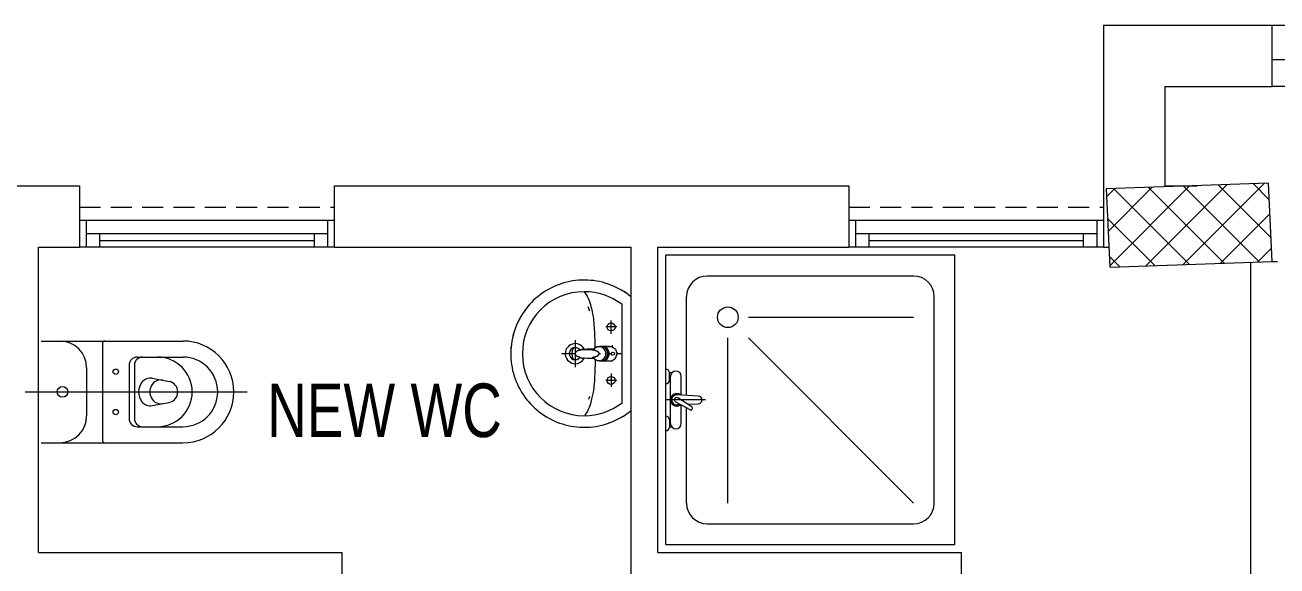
# Model space of a CAD drawing. Header units: inches. Extents: x -246178 to 57169, y -29325 to 19878.
# Drawn here: x 15568 to 20246, y 7383 to 9403 of the extents above; entities that cross this region are included whole.
import ezdxf

# ---------------------------------------------------------------- set-up
doc = ezdxf.new("R2010")
doc.units = ezdxf.units.IN
doc.header["$LTSCALE"] = 25
doc.header["$MEASUREMENT"] = 0
doc.linetypes.add('00-Ground Floor$0$HIDDEN2', pattern=[0.1875, 0.125, -0.0625])
doc.linetypes.add('DASHDOT', pattern=[25.4, 12.7, -6.35, 0, -6.35])
for name, color, linetype, lineweight in [('00-Ground Floor$0$72_EGR_BASE_TEXT', 252, 'Continuous', 5), ('00-Ground Floor$0$Aluminum', 251, 'Continuous', 5), ('00-Ground Floor$0$C-HYDR-CTCH', 251, 'Continuous', 5), ('00-Ground Floor$0$Hatch', 254, 'Continuous', 5), ('00-Ground Floor$0$LOADING', 253, 'Continuous', 5), ('00-Ground Floor$0$P-SANR-FIXT', 6, 'Continuous', 18), ('00-Ground Floor$0$P-SANR-FIXT-1', 6, 'Continuous', 13), ('00-Ground Floor$0$Proj', 251, 'Continuous', 5), ('00-Ground Floor$0$SANIT', 250, 'Continuous', 5), ('00-Ground Floor$0$Walls', 251, 'Continuous', 5), ('E-LITE-CLNG-CNDT', 6, 'DASHDOT', 35)]:
    doc.layers.add(name, color=color, linetype=linetype, lineweight=lineweight)
doc.styles.add('00-Ground Floor$0$X3G_ENTITY_2587F5', font='swisscl.ttf', dxfattribs={"height": 200})

# ---------------------------------------------------------------- blocks, each defined once
blk = doc.blocks.new('00-Ground Floor$0$SHOWER TRAY 80x80')
at = {"layer": '00-Ground Floor$0$SANIT'}
for p, q in [((0, 0), (0, 0.8)), ((0.8, 0.8), (0, 0.8)), ((0.8, 0), (0.8, 0.8)), ((0.1143, 0.7429), (0.6857, 0.7429)), ((0.0571, 0.4124), (0.0571, 0.6857)), ((0.7429, 0.1143), (0.7429, 0.6857)), ((0.2286, 0.6286), (0.6857, 0.6286)), ((0.1714, 0.1143), (0.1714, 0.5714)), ((0.2286, 0.5714), (0.6857, 0.1143)), ((0.01, 0.455), (0.01, 0.475)), ((0.0163, 0.475), (0.01, 0.475)), ((0.0125, 0.455), (0.01, 0.455)), ((0.0125, 0.335), (0.0125, 0.465)), ((0.0425, 0.4133), (0.0425, 0.465)), ((0.11, 0.4), (0, 0.4)), ((0.0667, 0.3728), (0.0271, 0.3939)), ((0.0895, 0.4105), (0.0316, 0.4139)), ((0.0407, 0.3866), (0.0316, 0.3861)), ((0.0715, 0.3808), (0.0334, 0.4058)), ((0.0425, 0.335), (0.0425, 0.3857)), ((0.0608, 0.3878), (0.0895, 0.3895)), ((0.0571, 0.1143), (0.0571, 0.3779)), ((0.01, 0.345), (0.01, 0.325)), ((0.0125, 0.345), (0.01, 0.345)), ((0.0163, 0.325), (0.01, 0.325)), ((0.1143, 0.0571), (0.6857, 0.0571)), ((0, 0), (0.8, 0))]:
    blk.add_line(p, q, dxfattribs=at)
blk.add_circle((0.1714, 0.6286), 0.0286, dxfattribs=at)
for centre, radius, start, end in [((0.1143, 0.6857), 0.0571, 90, 180), ((0.6857, 0.6857), 0.0571, 360, 90), ((0, 0.475), 0.01, 0, 90), ((0, 0.455), 0.01, 270, 0), ((0.0275, 0.465), 0.015, 0, 180), ((0.03, 0.4), 0.0175, 49.632, 309.2526), ((0.03, 0.4), 0.014, 83.2671, 276.7329), ((0.03, 0.4), 0.00676, 54.0423, 244.5873), ((0.0895, 0.4), 0.0105, 270, 90), ((0, 0.345), 0.01, 0, 90), ((0.0691, 0.3768), 0.00467, 239.3148, 59.3148), ((0, 0.325), 0.01, 270, 0), ((0.0275, 0.335), 0.015, 180, 0), ((0.1143, 0.1143), 0.0571, 180, 270), ((0.6857, 0.1143), 0.0571, 270, 360)]:
    blk.add_arc(centre, radius, start, end, dxfattribs=at)
blk = doc.blocks.new('00-Ground Floor$0$FP_138-161_A_00_GFL_-0_080_Einreichung_Grundrisse_100')
at = {"layer": '00-Ground Floor$0$P-SANR-FIXT'}
blk.add_line((-0.0044, -0.0019), (-0.0045, -0.0021), dxfattribs=at)
at = {"layer": '00-Ground Floor$0$P-SANR-FIXT', "flags": 128}
blk.add_lwpolyline([(-0.0057, -0.0037), (-0.0058, -0.0039), (-0.006, -0.004)], dxfattribs=at)
blk = doc.blocks.new('00-Ground Floor$0$FP_139-161_A_00_GFL_-0_080_Einreichung_Grundrisse_100')
at = {"layer": '00-Ground Floor$0$P-SANR-FIXT'}
blk.add_line((0.0045, -0.0022), (0.0044, -0.002), dxfattribs=at)
at = {"layer": '00-Ground Floor$0$P-SANR-FIXT', "flags": 128}
blk.add_lwpolyline([(0.006, -0.004), (0.0059, -0.0039), (0.0057, -0.0038)], dxfattribs=at)
blk = doc.blocks.new('00-Ground Floor$0$IS_Ceraplus_B8204_BIM_BG _1_ - B8204AA - CERAPLUS single lever basin mixer with pop-up waste-V137-161_A_00_GFL_-0_080_Einreichung_Grundrisse_100')
at = {"layer": '00-Ground Floor$0$P-SANR-FIXT-1'}
h = blk.add_hatch(dxfattribs=at)
h.set_pattern_fill('FP_26', color=256, style=0, pattern_type=2)
h.set_pattern_definition([(225, (0.009, 0), (0.010607, -0.010607), []), (315, (0.009, 0), (0.010607, 0.010607), [])])
h.paths.add_polyline_path([(0.0056, -0.002), (0.0058, -0.0024), (0.0058, -0.0021)])
h.paths.add_polyline_path([(0.007, -0.0039), (0.0088, -0.0045), (0.0084, -0.0043)])
at = {"layer": '00-Ground Floor$0$LOADING'}
for p, q in [((-0.028, 0), (-0.028, -0.0281)), ((-0.0274, -0.0337), (-0.0271, -0.0392)), ((-0.0262, -0.0282), (-0.0263, -0.0287)), ((0.0263, -0.0287), (0.0262, -0.0282)), ((0.0262, -0.0293), (0.0263, -0.0287)), ((0.0271, -0.0392), (0.0274, -0.0337)), ((0.028, -0.0281), (0.028, 0)), ((-0.0137, -0.0512), (-0.0129, -0.0517)), ((0.0124, -0.052), (0.0133, -0.0515)), ((0.014, -0.0647), (0.0133, -0.1077)), ((0.0185, -0.0618), (0.019, -0.0539)), ((0.019, -0.0539), (0.0188, -0.0561))]:
    blk.add_line(p, q, dxfattribs=at)
at = {"layer": '00-Ground Floor$0$LOADING', "flags": 128}
for points in [[(-0.0272, -0.0069), (-0.0266, 0.009), (-0.0165, 0.0236), (0, 0.0291)], [(0.0272, -0.0069), (0.0266, 0.009), (0.0165, 0.0236), (0, 0.0291)], [(-0.0271, -0.0393), (-0.027, -0.0403), (-0.0269, -0.0414), (-0.0267, -0.0424), (-0.0265, -0.0434), (-0.0262, -0.0444), (-0.0259, -0.0454), (-0.0255, -0.0464), (-0.0252, -0.0474), (-0.0247, -0.0484), (-0.0243, -0.0493), (-0.0238, -0.0502), (-0.0232, -0.0511), (-0.0226, -0.052), (-0.022, -0.0529), (-0.0214, -0.0537), (-0.0207, -0.0545), (-0.0199, -0.0553), (-0.0192, -0.0561), (-0.0184, -0.0568), (-0.0176, -0.0575), (-0.0173, -0.0577)], [(-0.0176, -0.0568), (-0.0224, -0.0513), (-0.0254, -0.0448), (-0.0264, -0.0376), (-0.0253, -0.0305), (-0.0222, -0.024), (-0.0172, -0.0186), (-0.0109, -0.0147), (-0.0037, -0.0127), (0.0037, -0.0127), (0.0109, -0.0147), (0.0172, -0.0186), (0.0222, -0.024), (0.0253, -0.0305), (0.0264, -0.0376), (0.0254, -0.0448), (0.0224, -0.0513), (0.0176, -0.0568)], [(0.0173, -0.0577), (0.0181, -0.057), (0.0189, -0.0563), (0.0197, -0.0556), (0.0204, -0.0548), (0.0211, -0.054), (0.0218, -0.0532), (0.0224, -0.0523), (0.023, -0.0514), (0.0236, -0.0505), (0.0241, -0.0496), (0.0246, -0.0487), (0.025, -0.0477), (0.0254, -0.0467), (0.0258, -0.0458), (0.0261, -0.0448), (0.0264, -0.0437), (0.0266, -0.0427), (0.0268, -0.0417), (0.027, -0.0407), (0.0271, -0.0396), (0.0271, -0.0393)], [(-0.019, -0.0539), (-0.0185, -0.0615), (-0.0185, -0.0618)], [(-0.0181, -0.0728), (-0.0177, -0.083), (-0.0172, -0.0938)], [(-0.0162, -0.0579), (-0.0156, -0.058), (-0.0151, -0.0581), (-0.0146, -0.0583), (-0.0142, -0.0586), (-0.0139, -0.0588), (-0.0138, -0.0591)], [(-0.0138, -0.0591), (-0.0139, -0.0612), (-0.014, -0.0633)], [(0.0138, -0.0591), (0.0139, -0.0588), (0.0142, -0.0586), (0.0146, -0.0583), (0.0151, -0.0581), (0.0156, -0.058), (0.0162, -0.0579)], [(0.014, -0.0633), (0.0139, -0.0612), (0.0138, -0.0591)], [(0.0171, -0.0578), (0.0174, -0.0575), (0.0176, -0.0568)], [(0.0172, -0.0938), (0.0177, -0.083), (0.0181, -0.0728)], [(0.0184, -0.0651), (0.0184, -0.0652), (0.0184, -0.0652), (0.0184, -0.0652), (0.0184, -0.0654), (0.0184, -0.0655)], [(-0.0129, -0.1142), (-0.0124, -0.1161), (-0.0118, -0.1179), (-0.0109, -0.1197), (-0.0098, -0.1214), (-0.0084, -0.123), (-0.0067, -0.1244), (-0.0047, -0.1255), (-0.0025, -0.1263), (0, -0.1266)], [(0, -0.1266), (0.0025, -0.1263), (0.0047, -0.1255), (0.0067, -0.1244), (0.0084, -0.123), (0.0098, -0.1214), (0.0109, -0.1197), (0.0118, -0.1179), (0.0124, -0.1161), (0.0129, -0.1142)]]:
    blk.add_lwpolyline(points, dxfattribs=at)
at = {"layer": '00-Ground Floor$0$LOADING'}
for centre, radius, start, end in [((0, 0.0135), 0.00603, 0, 180), ((0, 0.0135), 0.00603, 180, 0), ((-0.009, 0), 0.005, 300, 315), ((0.009, 0), 0.005, 225, 240)]:
    blk.add_arc(centre, radius, start, end, dxfattribs=at)
for centre, major_axis, start_param, end_param in [((0, -0.0281), (-0.028, 0), 4.712389, 6.47291), ((0, -0.0321), (0.0275, 0), 3.141823, 3.202701), ((0, -0.0321), (0.0275, 0), 3.239313, 3.439417), ((0, -0.0281), (0.028, 0), 3.371221, 3.483334), ((0, -0.0287), (0.0267, 0), 1.570796, 3.036556), ((0, -0.0287), (0.0263, 0), 2.625648, 2.791756), ((0, -0.0287), (-0.0263, 0), 4.712389, 5.759587), ((0, -0.0281), (0.028, 0), 6.093357, 7.853982), ((0, -0.0287), (0.0267, 0), 0.105099, 1.570796), ((0, -0.0287), (0.0262, 0), 0.523599, 1.570796), ((0, -0.0287), (0.0262, 0), 0.349919, 0.515945), ((0, -0.0287), (0.0267, 0), 6.059374, 6.108652), ((0, -0.0321), (0.0275, 0), 5.985527, 6.185455), ((0, -0.0281), (0.028, 0), 5.94107, 6.05344), ((0, -0.0321), (0.0275, 0), 6.222066, 6.282955), ((0, -0.0312), (0.0248, 0), 4.111947, 4.191073), ((0, -0.0281), (0.028, 0), 4.202431, 4.259552), ((0, -0.0287), (0.0263, 0), 4.169225, 4.2325), ((0, -0.0281), (0.028, 0), 5.172057, 5.222265)]:
    blk.add_ellipse(centre, major_axis=major_axis, ratio=0.961262, start_param=start_param, end_param=end_param, dxfattribs=at)
for points, knots in [([(-0.0215, -0.0162), (-0.0216, -0.0163), (-0.0219, -0.0167), (-0.0227, -0.0177), (-0.0238, -0.0192), (-0.0249, -0.0211), (-0.0258, -0.0231), (-0.0266, -0.0253), (-0.0273, -0.0282), (-0.0275, -0.0305), (-0.0275, -0.0321)], [0.7859035, 0.7859035, 0.7859035, 0.7859035, 0.7916667, 0.8055556, 0.8333333, 0.8611111, 0.8888889, 0.9166667, 0.9444444, 1, 1, 1, 1]), ([(0.021, -0.0157), (0.0208, -0.0154), (0.0203, -0.0149), (0.0192, -0.0139), (0.0177, -0.0127), (0.0161, -0.0117), (0.0148, -0.0109), (0.0138, -0.0104), (0.0127, -0.0099), (0.0113, -0.0093), (0.0087, -0.0084), (0.0048, -0.0075), (0, -0.0071), (-0.0048, -0.0075), (-0.0087, -0.0084), (-0.0113, -0.0093), (-0.0127, -0.0099), (-0.0138, -0.0104), (-0.0148, -0.0109), (-0.0161, -0.0117), (-0.0177, -0.0127), (-0.0191, -0.0139), (-0.0202, -0.0149), (-0.0208, -0.0154), (-0.021, -0.0157)], [0.2222222, 0.2222222, 0.2222222, 0.2222222, 0.2361111, 0.25, 0.2777778, 0.3055556, 0.3194444, 0.3333333, 0.3472222, 0.3611111, 0.3888889, 0.4444444, 0.5, 0.5555556, 0.6111111, 0.6388889, 0.6527778, 0.6666667, 0.6805556, 0.6944444, 0.7222222, 0.75, 0.7638889, 0.7777778, 0.7777778, 0.7777778, 0.7777778]), ([(0, -0.0378), (-0.0005, -0.038), (-0.0012, -0.0384), (-0.0021, -0.0389), (-0.0028, -0.0393), (-0.0035, -0.0397), (-0.0042, -0.04), (-0.0049, -0.0405), (-0.0055, -0.0409), (-0.0061, -0.0414), (-0.0067, -0.0419), (-0.0072, -0.0424), (-0.0078, -0.0429), (-0.0083, -0.0435), (-0.0088, -0.0441), (-0.0092, -0.0446), (-0.0096, -0.0452), (-0.01, -0.0459), (-0.0103, -0.0466), (-0.0105, -0.0472), (-0.0107, -0.0477), (-0.0108, -0.0481), (-0.0109, -0.0484), (-0.0111, -0.0489), (-0.0114, -0.0497), (-0.0118, -0.0509), (-0.0122, -0.0521), (-0.0124, -0.053), (-0.0126, -0.0537), (-0.0128, -0.0544), (-0.0129, -0.0552), (-0.0131, -0.0559), (-0.0132, -0.0566), (-0.0134, -0.0572), (-0.0136, -0.0581), (-0.0137, -0.0587), (-0.0138, -0.0591)], [0, 0, 0, 0, 0.055556, 0.083333, 0.111111, 0.138889, 0.166667, 0.194444, 0.222222, 0.25, 0.277778, 0.305556, 0.333333, 0.361111, 0.388889, 0.416667, 0.444444, 0.472222, 0.5, 0.527778, 0.541667, 0.555556, 0.569444, 0.583333, 0.611111, 0.666667, 0.722222, 0.75, 0.777778, 0.805556, 0.833333, 0.861111, 0.888889, 0.916667, 0.944444, 1, 1, 1, 1]), ([(0, -0.0357), (-0.0006, -0.0357), (-0.0013, -0.0357), (-0.002, -0.0357), (-0.0022, -0.0357)], [0, 0, 0, 0, 0.1, 0.1298359, 0.1298359, 0.1298359, 0.1298359]), ([(0.0022, -0.0357), (0.002, -0.0357), (0.0013, -0.0357), (0.0006, -0.0357), (0, -0.0357)], [0.8701578, 0.8701578, 0.8701578, 0.8701578, 0.9, 1, 1, 1, 1]), ([(0.0138, -0.0591), (0.0137, -0.0587), (0.0136, -0.0581), (0.0134, -0.0572), (0.0132, -0.0566), (0.0131, -0.0559), (0.0129, -0.0552), (0.0128, -0.0544), (0.0126, -0.0537), (0.0124, -0.053), (0.0122, -0.0521), (0.0118, -0.0509), (0.0114, -0.0497), (0.0111, -0.0489), (0.0109, -0.0484), (0.0108, -0.0481), (0.0107, -0.0477), (0.0105, -0.0472), (0.0103, -0.0466), (0.01, -0.0459), (0.0096, -0.0452), (0.0092, -0.0446), (0.0088, -0.0441), (0.0083, -0.0435), (0.0078, -0.0429), (0.0072, -0.0424), (0.0067, -0.0419), (0.0061, -0.0414), (0.0055, -0.0409), (0.0049, -0.0405), (0.0042, -0.04), (0.0035, -0.0397), (0.0028, -0.0393), (0.0021, -0.0389), (0.0012, -0.0384), (0.0005, -0.038), (0, -0.0378)], [0, 0, 0, 0, 0.055556, 0.083333, 0.111111, 0.138889, 0.166667, 0.194444, 0.222222, 0.25, 0.277778, 0.333333, 0.388889, 0.416667, 0.430556, 0.444444, 0.458333, 0.472222, 0.5, 0.527778, 0.555556, 0.583333, 0.611111, 0.638889, 0.666667, 0.694444, 0.722222, 0.75, 0.777778, 0.805556, 0.833333, 0.861111, 0.888889, 0.916667, 0.944444, 1, 1, 1, 1]), ([(0.0275, -0.0321), (0.0275, -0.0305), (0.0273, -0.0282), (0.0266, -0.0253), (0.0258, -0.0231), (0.0249, -0.0211), (0.0238, -0.0192), (0.0227, -0.0177), (0.0219, -0.0167), (0.0216, -0.0163), (0.0215, -0.0162)], [0, 0, 0, 0, 0.0555556, 0.0833333, 0.1111111, 0.1388889, 0.1666667, 0.1944444, 0.2083333, 0.2142181, 0.2142181, 0.2142181, 0.2142181]), ([(-0.0188, -0.0538), (-0.0188, -0.0547), (-0.0186, -0.0582), (-0.0185, -0.0619), (-0.0184, -0.0646)], [0.6724021, 0.6724021, 0.6724021, 0.6724021, 0.75, 1, 1, 1, 1]), ([(-0.0162, -0.0579), (-0.0162, -0.0578), (-0.0163, -0.0578), (-0.0165, -0.0577), (-0.0166, -0.0575), (-0.0167, -0.0574), (-0.0169, -0.0573), (-0.017, -0.0572), (-0.0172, -0.0571), (-0.0173, -0.057), (-0.0175, -0.0569), (-0.0176, -0.0568)], [0, 0, 0, 0, 0.1, 0.2, 0.3, 0.4, 0.5, 0.6, 0.7, 0.8, 1, 1, 1, 1]), ([(-0.0148, -0.0587), (-0.015, -0.0586), (-0.0159, -0.0583), (-0.0167, -0.058), (-0.0172, -0.0578)], [0.8, 0.8, 0.8, 0.8, 0.85, 1, 1, 1, 1]), ([(0.0141, -0.0613), (0.0141, -0.0611), (0.0143, -0.0608), (0.0145, -0.0604), (0.0148, -0.06), (0.0151, -0.0596), (0.0153, -0.0594), (0.0155, -0.0592), (0.0156, -0.059), (0.0158, -0.0588), (0.016, -0.0587), (0.0163, -0.0585), (0.0165, -0.0583), (0.0166, -0.0582)], [0.3333333, 0.3333333, 0.3333333, 0.3333333, 0.4166667, 0.5, 0.5833333, 0.6666667, 0.7083333, 0.75, 0.7916667, 0.8333333, 0.875, 0.9166667, 1, 1, 1, 1]), ([(0.0176, -0.0568), (0.0175, -0.0569), (0.0173, -0.057), (0.0172, -0.0571), (0.017, -0.0572), (0.0169, -0.0573), (0.0167, -0.0574), (0.0166, -0.0575), (0.0165, -0.0577), (0.0163, -0.0578), (0.0162, -0.0578), (0.0162, -0.0579)], [0, 0, 0, 0, 0.2, 0.3, 0.4, 0.5, 0.6, 0.7, 0.8, 0.9, 1, 1, 1, 1]), ([(0.0184, -0.0646), (0.0185, -0.0619), (0.0186, -0.0582), (0.0188, -0.0547), (0.0188, -0.0538)], [0, 0, 0, 0, 0.25, 0.3275586, 0.3275586, 0.3275586, 0.3275586]), ([(-0.0131, -0.1116), (-0.0132, -0.1115), (-0.0135, -0.1109), (-0.0141, -0.1099), (-0.0147, -0.1086), (-0.0153, -0.1072), (-0.0159, -0.1053), (-0.0167, -0.1021), (-0.0171, -0.0992), (-0.0171, -0.0973)], [0.4856715, 0.4856715, 0.4856715, 0.4856715, 0.5, 0.55, 0.6, 0.65, 0.7, 0.8, 1, 1, 1, 1]), ([(-0.0132, -0.1091), (-0.0132, -0.1096), (-0.0132, -0.1103), (-0.0132, -0.1111), (-0.0132, -0.1115), (-0.0132, -0.1118), (-0.0131, -0.1122), (-0.0131, -0.1125), (-0.0131, -0.1128), (-0.0131, -0.1131), (-0.013, -0.1134), (-0.013, -0.1138), (-0.0129, -0.1141), (-0.0129, -0.1142)], [0.2, 0.2, 0.2, 0.2, 0.4, 0.5, 0.55, 0.6, 0.65, 0.7, 0.75, 0.8, 0.85, 0.9, 1, 1, 1, 1]), ([(0.0129, -0.1142), (0.0129, -0.1141), (0.013, -0.1138), (0.013, -0.1134), (0.0131, -0.1131), (0.0131, -0.1128), (0.0131, -0.1125), (0.0131, -0.1122), (0.0132, -0.1118), (0.0132, -0.1115), (0.0132, -0.1111), (0.0132, -0.1103), (0.0132, -0.1096), (0.0132, -0.1091)], [0, 0, 0, 0, 0.1, 0.15, 0.2, 0.25, 0.3, 0.35, 0.4, 0.45, 0.5, 0.6, 0.8, 0.8, 0.8, 0.8]), ([(0.0131, -0.1116), (0.0133, -0.1113), (0.0137, -0.1106), (0.0142, -0.1096), (0.0147, -0.1084), (0.0153, -0.1072), (0.0159, -0.1053), (0.0167, -0.1021), (0.0171, -0.0992), (0.0171, -0.0973)], [-0.5143371, -0.5143371, -0.5143371, -0.5143371, -0.475, -0.4375, -0.4, -0.35, -0.3, -0.2, 0, 0, 0, 0])]:
    blk.add_open_spline(points, degree=3, knots=knots, dxfattribs=at)
for points in [[(-0.0184, -0.0646), (-0.0183, -0.0659), (-0.0182, -0.0684), (-0.0181, -0.0709), (-0.0181, -0.0721)], [(-0.0172, -0.0578), (-0.0171, -0.0578), (-0.0169, -0.058), (-0.0167, -0.0581), (-0.0166, -0.0582)], [(-0.0162, -0.0579), (-0.0162, -0.0579), (-0.0164, -0.0581), (-0.0165, -0.0582), (-0.0166, -0.0583), (-0.0166, -0.0582), (-0.0166, -0.0582)], [(-0.0166, -0.0582), (-0.0163, -0.0585), (-0.0156, -0.059), (-0.0148, -0.0599), (-0.0142, -0.0609), (-0.0139, -0.0617), (-0.0138, -0.0621)], [(-0.014, -0.0633), (-0.014, -0.0633), (-0.014, -0.0633), (-0.014, -0.0633)], [(-0.014, -0.0646), (-0.014, -0.0644), (-0.014, -0.064), (-0.014, -0.0635), (-0.014, -0.0633)], [(0.014, -0.0633), (0.014, -0.0633), (0.014, -0.0633), (0.014, -0.0633)], [(0.014, -0.0633), (0.014, -0.0635), (0.014, -0.064), (0.014, -0.0644), (0.014, -0.0647)], [(0.0172, -0.0578), (0.0168, -0.0579), (0.0158, -0.0583), (0.0147, -0.0587), (0.0141, -0.059)], [(0.0166, -0.0582), (0.0166, -0.0582), (0.0166, -0.0583), (0.0165, -0.0582), (0.0164, -0.0581), (0.0162, -0.0579), (0.0162, -0.0579)], [(0.0166, -0.0582), (0.0167, -0.0582), (0.0168, -0.0581), (0.0169, -0.058), (0.0169, -0.058)], [(0.0169, -0.058), (0.017, -0.0579), (0.0171, -0.0579), (0.0171, -0.0578)], [(0.0181, -0.0721), (0.0181, -0.0709), (0.0182, -0.0684), (0.0183, -0.0659), (0.0184, -0.0646)], [(-0.0172, -0.0938), (-0.0172, -0.0944), (-0.0172, -0.0956), (-0.0171, -0.0967), (-0.0171, -0.0973)], [(0.0171, -0.0973), (0.0171, -0.0967), (0.0172, -0.0956), (0.0172, -0.0944), (0.0172, -0.0938)]]:
    blk.add_open_spline(points, degree=3, dxfattribs=at)
for name in ['00-Ground Floor$0$FP_138-161_A_00_GFL_-0_080_Einreichung_Grundrisse_100', '00-Ground Floor$0$FP_139-161_A_00_GFL_-0_080_Einreichung_Grundrisse_100']:
    blk.add_blockref(name, (0, 0), dxfattribs=at)
blk = doc.blocks.new('00-Ground Floor')
at = {"layer": '00-Ground Floor$0$Hatch'}
h = blk.add_hatch(dxfattribs=at)
h.set_pattern_fill('ANSI37', color=256, scale=30)
h.set_pattern_definition([(45, (-1981.42, -13099.68), (-67.35192, 67.35192), []), (135, (-1981.42, -13099.68), (-67.35192, -67.35192), [])])
h.paths.add_polyline_path([(48971.2, 8818.2), (48367.3, 8810.1), (48371.2, 8521.7), (48975.1, 8529.8)])
h.paths.add_polyline_path([(41810.5, 8810.5), (41227, 8805), (41207, 8513.7), (41790.5, 8519.1)])
h.paths.add_polyline_path([(27433.5, 8803.1), (26834.4, 8799), (26828.7, 8506), (27427.8, 8510)])
h.paths.add_polyline_path([(34618.7, 8805.3), (34017.5, 8797.8), (34009.3, 8512.1), (34610.5, 8519.6)])
h.paths.add_polyline_path([(20214.3, 8812.4), (19607.8, 8790.5), (19622.4, 8498), (20228.8, 8519.8)])
h.paths.add_polyline_path([(13477.7, 8802), (12255.7, 8825.9), (12249.3, 8529.8), (13471.3, 8505.8)])
h.paths.add_polyline_path([(13491.8, 1601.9), (12276.8, 1586.2), (12263.3, 1293.7), (13478.3, 1309.4)])
h.paths.add_polyline_path([(13465.7, -5591.3), (12262.6, -5607.3), (12256.9, -5900.3), (13460, -5884.3)])
h.paths.add_polyline_path([(13484.2, -12790), (12287.5, -12801.4), (12290.4, -13095.9), (13487, -13084.4)])
h.paths.add_polyline_path([(5849.2, -12787.9), (5245.6, -12791.6), (5256.3, -13077.1), (5859.8, -13073.4)])
h.paths.add_polyline_path([(5833.8, -5589.9), (5236.9, -5588.3), (5236.8, -5889.5), (5833.6, -5891)])
h.paths.add_polyline_path([(5843.6, 1599.7), (5224.3, 1600.9), (5213.7, 1298), (5833, 1296.7)])
h.paths.add_polyline_path([(5820.3, 8779.1), (5219.7, 8793.5), (5216, 8503.9), (5816.7, 8489.4)])
h.paths.add_polyline_path([(-1378.8, 8777.2), (-1981.4, 8799.9), (-1979.5, 8511.6), (-1376.9, 8488.9)])
h.paths.add_polyline_path([(-1371.1, -5601.1), (-1973.1, -5608.1), (-1969.7, -5899.7), (-1367.7, -5892.7)])
h.paths.add_polyline_path([(-1353.5, -12795.7), (-1951.9, -12796.7), (-1947.1, -13097.4), (-1348.7, -13096.4)])
h.paths.add_polyline_path([(20233.2, -12782.5), (19627.5, -12795.4), (19633.2, -13096.6), (20238.9, -13083.7)])
h.paths.add_polyline_path([(20226.6, -5590), (19632.3, -5607.6), (19634.4, -5904.1), (20228.7, -5886.6)])
h.paths.add_polyline_path([(20217.9, 1618), (19619, 1610.4), (19623, 1310.2), (20221.9, 1317.9)])
h.paths.add_polyline_path([(27418.3, 1602.8), (26816.3, 1607.5), (26820.6, 1315.3), (27422.5, 1310.7)])
h.paths.add_polyline_path([(27422, -5579.9), (26818.1, -5597.5), (26831.6, -5897.5), (27431.7, -5876.5)])
h.paths.add_polyline_path([(27438.1, -12795.9), (26834.3, -12789.3), (26831.9, -13075), (27435.7, -13081.6)])
h.paths.add_polyline_path([(34636.6, -12785.4), (34039.3, -12800), (34048.3, -13099.7), (34645.6, -13085.1)])
h.paths.add_polyline_path([(34629.3, -5597.1), (34028, -5595.2), (34029.2, -5892.4), (34630.4, -5894.3)])
h.paths.add_polyline_path([(34592.8, 1606.7), (34012, 1611.4), (34031.7, 1321.6), (34612.5, 1316.9)])
h.paths.add_polyline_path([(41796.2, 1606), (41198.6, 1619.8), (41200.6, 1327.8), (41798.2, 1314.1)])
h.paths.add_polyline_path([(41797.2, -5592.6), (41228.8, -5600.2), (41230.6, -5894.3), (41799, -5886.7)])
h.paths.add_polyline_path([(41834.3, -12789.7), (41229, -12792.4), (41230.4, -13096.9), (41835.6, -13094.3)])
h.paths.add_polyline_path([(49008.5, -12790.2), (48420.5, -12774.1), (48407.3, -13081.4), (48995.3, -13097.4)])
h.paths.add_polyline_path([(48992.7, -5590.8), (48389.5, -5589.7), (48387.5, -5886.2), (48990.7, -5887.3)])
at = {"layer": '00-Ground Floor$0$Aluminum'}
for p, q in [((21728.8, 9272.6, 0), (20228.8, 9272.6, 0)), ((21728.8, 9172.6, 0), (20228.8, 9172.6, 0)), ((16722.8, 8672.6, 0), (15771.5, 8672.6, 0)), ((15796.5, 8672.6, 0), (15796.5, 8572.6, 0)), ((16697.8, 8672.6, 0), (16697.8, 8572.6, 0)), ((19597.7, 8672.6, 0), (18646.4, 8672.6, 0)), ((18671.4, 8672.6, 0), (18671.4, 8572.6, 0)), ((19572.7, 8672.6, 0), (19572.7, 8572.6, 0)), ((16697.8, 8622.6, 0), (15796.5, 8622.6, 0)), ((15846.5, 8622.6, 0), (15846.5, 8572.6, 0)), ((16647.8, 8622.6, 0), (16647.8, 8572.6, 0)), ((19572.7, 8622.6, 0), (18671.4, 8622.6, 0)), ((18721.4, 8622.6, 0), (18721.4, 8572.6, 0)), ((19522.7, 8622.6, 0), (19522.7, 8572.6, 0)), ((16722.8, 8572.6, 0), (15771.5, 8572.6, 0)), ((15846.5, 8597.6, 0), (16647.8, 8597.6, 0)), ((19597.7, 8572.6, 0), (18646.4, 8572.6, 0)), ((18721.4, 8597.6, 0), (19522.7, 8597.6, 0))]:
    blk.add_line(p, q, dxfattribs=at)
at = {"layer": '00-Ground Floor$0$C-HYDR-CTCH', "flags": 128}
blk.add_lwpolyline([(20228.8, 8519.8), (20214.3, 8812.4), (19607.8, 8790.5), (19622.4, 8498), (20228.8, 8519.8)], dxfattribs=at)
at = {"layer": '00-Ground Floor$0$LOADING'}
for p, q in [((17832.9, 7967.9, 0), (17832.9, 8382.8, 0)), ((17671.7, 8351.6, 0), (17677.2, 8335.1, 0)), ((17797.8, 8360.9, 0), (17797.8, 7989.8, 0)), ((17757.9, 8249.7, 0), (17757.9, 8298.7, 0)), ((17779.9, 8275.3, 0), (17738.2, 8275.3, 0)), ((17624, 8225.3, 0), (17624, 8125.3, 0)), ((17762.9, 8201.2, 0), (17762.9, 8206.8, 0)), ((17624.7, 8175.3, 0), (17573.1, 8175.3, 0)), ((17750.1, 8175.3, 0), (17747.9, 8175.3, 0)), ((17758.9, 8175.3, 0), (17753.4, 8175.3, 0)), ((17762.9, 8149.3, 0), (17762.9, 8150.5, 0)), ((17773.5, 8175.3, 0), (17770.7, 8175.3, 0)), ((17797.8, 8175.3, 0), (17780.3, 8175.3, 0)), ((17757.9, 8100.9, 0), (17757.9, 8051.9, 0)), ((17779.9, 8075.3, 0), (17738.2, 8075.3, 0)), ((17677, 8014.9, 0), (17673.6, 8004.6, 0))]:
    blk.add_line(p, q, dxfattribs=at)
at = {"layer": '00-Ground Floor$0$LOADING', "elevation": 0, "flags": 128}
for points in [[(17657.9, 8450.3), (17646.9, 8450.1), (17636, 8449.4), (17625, 8448.3), (17614.1, 8446.8), (17603.3, 8444.8), (17592.6, 8442.4), (17581.9, 8439.6), (17571.4, 8436.4), (17561.1, 8432.7), (17550.8, 8428.6), (17540.8, 8424.1), (17530.9, 8419.2), (17521.3, 8414), (17511.9, 8408.3), (17502.7, 8402.3), (17493.7, 8395.9), (17485, 8389.1), (17476.6, 8382.1), (17468.5, 8374.6), (17460.7, 8366.9), (17453.2, 8358.9), (17446, 8350.5), (17439.1, 8341.9), (17432.7, 8333), (17426.5, 8323.9), (17420.8, 8314.5), (17415.4, 8304.9), (17410.4, 8295.1), (17405.8, 8285.1), (17401.6, 8275), (17397.8, 8264.6), (17394.5, 8254.2), (17391.5, 8243.6), (17389, 8232.9), (17386.9, 8222.1), (17385.3, 8211.2), (17384.1, 8200.2), (17383.3, 8189.3), (17382.9, 8178.3), (17383, 8167.3), (17383.6, 8156.3), (17384.6, 8145.3), (17386, 8134.4), (17387.8, 8123.6), (17390.1, 8112.8), (17392.8, 8102.2), (17396, 8091.6), (17399.5, 8081.2), (17403.5, 8071), (17407.9, 8060.9), (17412.6, 8051), (17417.8, 8041.3), (17423.4, 8031.8), (17429.3, 8022.5), (17435.6, 8013.5), (17442.2, 8004.7), (17449.2, 7996.2), (17456.6, 7988), (17464.2, 7980.1), (17472.2, 7972.5), (17480.4, 7965.3), (17489, 7958.3), (17497.8, 7951.8), (17506.9, 7945.5), (17516.2, 7939.7), (17525.7, 7934.2), (17535.5, 7929.1), (17545.4, 7924.4), (17555.5, 7920.1), (17565.8, 7916.2), (17576.2, 7912.7), (17586.8, 7909.7), (17597.5, 7907), (17608.3, 7904.8), (17619.1, 7903.1), (17630, 7901.7), (17641, 7900.8), (17652, 7900.4), (17657.9, 7900.3)], [(17832.9, 8387.4), (17824.3, 8394.3), (17815.4, 8400.8), (17806.3, 8406.9), (17796.9, 8412.6), (17787.3, 8418), (17777.5, 8423), (17767.5, 8427.5), (17757.3, 8431.7), (17747, 8435.5), (17736.5, 8438.8), (17725.9, 8441.8), (17715.2, 8444.3), (17704.4, 8446.4), (17693.5, 8448), (17682.6, 8449.2), (17671.6, 8450), (17660.6, 8450.3), (17657.9, 8450.3)], [(17657.9, 7900.3), (17668.9, 7900.5), (17679.9, 7901.2), (17690.8, 7902.3), (17701.7, 7903.8), (17712.6, 7905.8), (17723.3, 7908.2), (17733.9, 7911), (17744.4, 7914.3), (17754.8, 7917.9), (17765, 7922), (17775.1, 7926.5), (17784.9, 7931.4), (17794.6, 7936.7), (17804, 7942.3), (17813.2, 7948.3), (17822.2, 7954.7), (17830.8, 7961.5), (17832.9, 7963.2)]]:
    blk.add_lwpolyline(points, dxfattribs=at)
at = {"layer": '00-Ground Floor$0$LOADING'}
for centre in [(17757.9, 8275.3, 0), (17757.9, 8075.3, 0)]:
    blk.add_circle(centre, 15, dxfattribs=at)
for centre, radius, start, end in [((17657.9, 8175.3, 0), 275, 90, 93.6225), ((17657.9, 8175.3, 0), 231.5, 90, 270), ((17657.9, 8175.3, 0), 231.5, 52.8209, 90), ((17657.9, 8175.3, 0), 275, 55.9324, 60.3591), ((17657.9, 8175.3, 0), 275, 150, 155.6589), ((17657.9, 8175.3, 0), 275, 162, 167.5535), ((17657.9, 8175.3, 0), 275, 174, 186), ((17624, 8175.3, 0), 37.5, 27.1305, 270), ((17624, 8175.3, 0), 22.5, 39.5025, 270), ((17657.9, 8175.3, 0), 47, 153.4433, 206.5567), ((17624, 8175.3, 0), 22.5, 107.0466, 111.508), ((17624, 8175.3, 0), 22.5, 90, 103.3417), ((17624, 8175.3, 0), 22.5, 66.725, 72.0134), ((17624, 8175.3, 0), 22.5, 48.0808, 53.3939), ((17624, 8175.3, 0), 22.5, 248.492, 252.9534), ((17624, 8175.3, 0), 22.5, 256.6583, 270), ((17624, 8175.3, 0), 22.5, 270, 321.4286), ((17624, 8175.3, 0), 37.5, 270, 331.4146), ((17624, 8175.3, 0), 22.5, 287.9887, 293.276), ((17624, 8175.3, 0), 22.5, 306.616, 311.9265), ((17762.9, 8175.3, 0), 17.5, 161.9463, 168.2346), ((17762.9, 8175.3, 0), 17.5, 324.0899, 35.9101), ((17762.9, 8175.3, 0), 17.5, 338.869, 353.8798), ((17657.9, 8175.3, 0), 275, 192.9241, 198), ((17657.9, 8175.3, 0), 275, 217.6689, 222), ((17657.9, 8175.3, 0), 231.5, 270, 307.1791), ((17657.9, 8175.3, 0), 275, 299.6409, 304.0676)]:
    blk.add_arc(centre, radius, start, end, dxfattribs=at)
for points, knots in [([(17658.8, 8404.7, 0), (17673.9, 8385.6, 0), (17691.8, 8318.4, 0), (17694.2, 8283.7, 0), (17697.2, 8225, 0), (17697.8, 8195.9, 0)], [0.0392191, 0.0392191, 0.0392191, 0.0392191, 0.1715289, 0.4228457, 0.6475389, 0.6475389, 0.6475389, 0.6475389]), ([(17641.6, 8189.4, 0), (17639.8, 8191.6, 0), (17634.6, 8196, 0), (17627.9, 8197.8, 0), (17624, 8197.8, 0)], [0.7144203, 0.7144203, 0.7144203, 0.7144203, 0.8333333, 1, 1, 1, 1]), ([(17624, 8152.8, 0), (17626.6, 8152.8, 0), (17631.9, 8153.7, 0), (17637.8, 8157.1, 0), (17640.6, 8160.1, 0), (17641.6, 8161.3, 0)], [0, 0, 0, 0, 0.1111111, 0.2222222, 0.285568, 0.285568, 0.285568, 0.285568]), ([(17698.2, 8154.4, 0), (17698.1, 8124.1, 0), (17695.8, 8064, 0), (17690.7, 8023.9, 0), (17674.4, 7963.8, 0), (17660, 7946.1, 0)], [0.7533082, 0.7533082, 0.7533082, 0.7533082, 0.9865548, 1.235629, 1.3638988, 1.3638988, 1.3638988, 1.3638988]), ([(17780, 8179, 0), (17779.8, 8179.9, 0), (17779.3, 8181.7, 0), (17778.4, 8183.5, 0), (17777.9, 8184.4, 0)], [0.5653198, 0.5653198, 0.5653198, 0.5653198, 0.6111111, 0.6666667, 0.6666667, 0.6666667, 0.6666667]), ([(17777.9, 8166.3, 0), (17778.2, 8166.7, 0), (17778.7, 8167.6, 0), (17779.4, 8169.4, 0), (17779.8, 8170.7, 0), (17780, 8171.6, 0)], [0.3333333, 0.3333333, 0.3333333, 0.3333333, 0.3611111, 0.3888889, 0.4346482, 0.4346482, 0.4346482, 0.4346482])]:
    blk.add_open_spline(points, degree=3, knots=knots, dxfattribs=at)
for points in [[(17797.8, 8360.5, 0), (17797.8, 8360.6, 0), (17797.8, 8360.7, 0), (17797.8, 8360.9, 0)], [(17624, 8197.8, 0), (17622.6, 8197.8, 0), (17619.9, 8197.6, 0), (17617.2, 8196.8, 0), (17615.9, 8196.3, 0)], [(17615.9, 8154.3, 0), (17617.2, 8153.8, 0), (17619.9, 8153.1, 0), (17622.6, 8152.8, 0), (17624, 8152.8, 0)], [(17780.4, 8176.2, 0), (17780.4, 8176.6, 0), (17780.3, 8177.1, 0), (17780.3, 8177.5, 0)], [(17780.3, 8173.1, 0), (17780.3, 8173.6, 0), (17780.4, 8174, 0), (17780.4, 8174.5, 0)], [(17797.8, 7989.8, 0), (17797.8, 7989.9, 0), (17797.8, 7990, 0), (17797.8, 7990.1, 0)]]:
    blk.add_open_spline(points, degree=3, dxfattribs=at)
at = {"layer": '00-Ground Floor$0$Proj', "linetype": '00-Ground Floor$0$HIDDEN2', "ltscale": 25}
for p, q in [((20228.8, 9402.6, 0), (21728.8, 9402.6, 0)), ((15771.5, 8722.6, 0), (16722.8, 8722.6, 0)), ((18646.4, 8722.6, 0), (19597.7, 8722.6, 0))]:
    blk.add_line(p, q, dxfattribs=at)
at = {"layer": '00-Ground Floor$0$SANIT'}
for p, q in [((15627.9, 8222.6, 0), (16157.9, 8222.6, 0)), ((15856.9, 8212.6, 0), (15856.9, 7852.6, 0)), ((15986.9, 8162.6, 0), (16157.9, 8162.6, 0)), ((15797.9, 8122.6, 0), (15797.9, 7942.6, 0)), ((15956.9, 8132.6, 0), (15956.9, 7932.6, 0)), ((15976.9, 8132.6, 0), (15976.9, 7932.6, 0)), ((16043.5, 8083.6, 0), (16106, 8071.9, 0)), ((15567.9, 8032.6, 0), (16397.9, 8032.6, 0)), ((16043.5, 7981.6, 0), (16106, 7993.3, 0)), ((15986.9, 7902.6, 0), (16157.9, 7902.6, 0)), ((15627.9, 7842.6, 0), (16157.9, 7842.6, 0))]:
    blk.add_line(p, q, dxfattribs=at)
for centre, radius in [((15906.9, 8107.8, 0), 10), ((15707.9, 8032.6, 0), 20), ((15906.9, 7957.3, 0), 10)]:
    blk.add_circle(centre, radius, dxfattribs=at)
for centre, radius, start, end in [((15697.9, 8122.6, 0), 100, 0, 90), ((15866.9, 8212.6, 0), 10, 90, 180), ((16157.9, 8032.6, 0), 190, 270, 90), ((15986.9, 8132.6, 0), 30, 90, 180), ((16006.9, 8132.6, 0), 30, 90, 180), ((16062.6, 8032.6, 0), 130, 270, 90), ((16157.9, 8032.6, 0), 130, 270, 90), ((16050.8, 8032.6, 0), 58.8, 141.525, 218.475), ((16036.1, 8044.2, 0), 40, 79.4289, 141.525), ((16075.1, 8037, 0), 40, 79.4289, 166.4176), ((16098.7, 8032.6, 0), 40, 280.5711, 79.4289), ((16093.3, 8032.6, 0), 58.8, 166.4176, 193.5824), ((16075.1, 8028.2, 0), 40, 193.5824, 280.5711), ((16036.1, 8020.9, 0), 40, 218.475, 280.5711), ((15697.9, 7942.6, 0), 100, 270, 0), ((15986.9, 7932.6, 0), 30, 180, 270), ((16006.9, 7932.6, 0), 30, 180, 270), ((15866.9, 7852.6, 0), 10, 180, 270)]:
    blk.add_arc(centre, radius, start, end, dxfattribs=at)
at = {"layer": '00-Ground Floor$0$Walls'}
for p, q in [((19597.7, 9402.6, 0), (19597.7, 8572.6, 0)), ((19597.7, 9402.6, 0), (20228.8, 9402.6, 0)), ((20228.8, 9172.6, 0), (20228.8, 9402.6, 0)), ((19827.7, 9172.6, 0), (20228.8, 9172.6, 0)), ((19827.7, 9172.6, 0), (19827.7, 8802.6, 0)), ((13847.9, 8802.6, 0), (15771.5, 8802.6, 0)), ((15771.5, 8802.6, 0), (15771.5, 8572.6, 0)), ((16722.8, 8802.6, 0), (18646.4, 8802.6, 0)), ((16722.8, 8802.6, 0), (16722.8, 8572.6, 0)), ((18646.4, 8802.6, 0), (18646.4, 8572.6, 0)), ((19827.7, 8802.6, 0), (19947.9, 8802.6, 0)), ((15617.9, 8572.6, 0), (15771.5, 8572.6, 0)), ((15617.9, 7432.6, 0), (15617.9, 8572.6, 0)), ((16722.8, 8572.6, 0), (17832.9, 8572.6, 0)), ((16722.8, 8572.6, 0), (17832.9, 8572.6, 0)), ((17832.9, 6139.1, 0), (17832.9, 8572.6, 0)), ((17832.9, 6139.1, 0), (17832.9, 8572.6, 0)), ((17932.9, 8572.6, 0), (18646.4, 8572.6, 0)), ((17932.9, 7432.6, 0), (17932.9, 8572.6, 0)), ((19597.7, 8572.6, 0), (19618.7, 8572.6)), ((20147.9, 8516.9, 0), (20147.9, 6139.1, 0)), ((20228.8, 8519.8), (20247.9, 8519.8)), ((15617.9, 7432.6, 0), (16752.9, 7432.6, 0)), ((16752.9, 7332.6, 0), (16752.9, 7432.6, 0)), ((17932.9, 7432.6, 0), (19067.9, 7432.6, 0)), ((19067.9, 7332.6, 0), (19067.9, 7432.6, 0))]:
    blk.add_line(p, q, dxfattribs=at)
at = {"layer": '00-Ground Floor$0$LOADING', "xscale": -1000, "yscale": 1000, "zscale": 1000, "rotation": 270}
blk.add_blockref('00-Ground Floor$0$IS_Ceraplus_B8204_BIM_BG _1_ - B8204AA - CERAPLUS single lever basin mixer with pop-up waste-V137-161_A_00_GFL_-0_080_Einreichung_Grundrisse_100', (17751.3, 8175.3, 0), dxfattribs=at)
at = {"layer": '00-Ground Floor$0$SANIT', "xscale": 1350.000000000878, "yscale": 1350.000000000878, "zscale": 1350.000000000878}
blk.add_blockref('00-Ground Floor$0$SHOWER TRAY 80x80', (17962.9, 7462.6, 0), dxfattribs=at)
at = {"layer": '00-Ground Floor$0$72_EGR_BASE_TEXT', "style": '00-Ground Floor$0$X3G_ENTITY_2587F5'}
blk.add_text('NEW WC', height=200, dxfattribs=at).set_placement((16473, 7863.9, 0))

msp = doc.modelspace()

# ---------------------------------------------------------------- block references
at = {"layer": 'E-LITE-CLNG-CNDT'}
msp.add_blockref('00-Ground Floor', (0, 0), dxfattribs=at)

doc.saveas('drawing.dxf')
